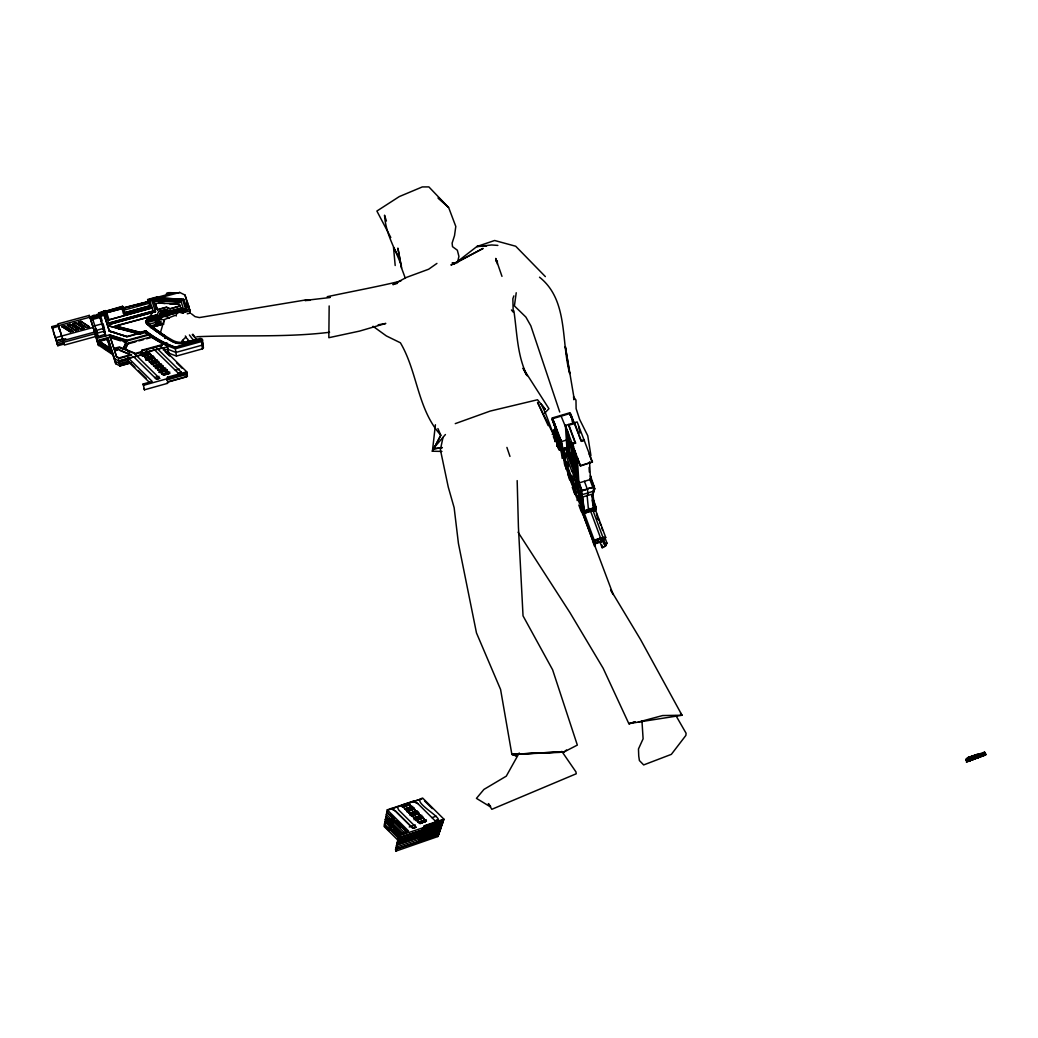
<?xml version="1.0" encoding="UTF-8"?>
<svg xmlns="http://www.w3.org/2000/svg" width="1038" height="1038" viewBox="0 0 1038 1038"><rect width="100%" height="100%" fill="white"/><g stroke="black" fill="none" stroke-linecap="round" stroke-linejoin="round"><path stroke-width="1.5" d="M555.109 441.721A13.247 2.751 73.4 0 0 555.148 440.916L555.135 426.021M329.163 305.951L328.838 337.7L359.472 331.122L385.799 323.441L378.156 324.816M565.827 467.074A92.33 18.736 73.5 0 0 561.454 441.565L552.385 417.782L552.748 420.234A67.626 13.805 73.3 0 1 558.003 435.013A14.13 2.958 73.4 0 1 560.001 442.292M574.17 398.774L565.347 346.64L569.719 373.563C560.87 341.515 568.603 300.319 539.526 277.198M98.973 313.865L123.068 307.222L124.988 313.359M201.087 339.815L200.256 339.698A75.06 67.898 1.1 0 1 186.204 343.033M201.125 340.153L200.256 339.698M560.728 445.549L556.835 443.693L556.679 432.288A3.607 0.753 73.4 0 1 556.589 431.561A7.461 1.57 73.4 0 1 556.576 430.433L556.874 430.485M573.962 423.504L569.706 412.67L569.875 414.694M435.415 424.763L432.418 451.219L441.929 451.426M555.148 440.916L555.81 436.232M103.8 311.789L122.562 306.275L123.068 307.222M391.144 808.55L395.465 811.067L412.865 828.298L395.478 811.015L391.144 808.55L387.265 809.835L384.047 826.378L397.658 839.924M385.37 824.016L385.565 823.004M386.473 818.372L386.681 817.334M387.446 813.468L387.641 812.482M201.087 339.932L175.396 347.419L173.164 346.601A99.401 89.956 2.7 0 1 148.551 333.198L145.709 330.811L140.26 332.303L115.205 325.971L140.312 332.562L145.761 331.07M516.223 292.755L514.407 305.912L525.877 317.07L530.846 325.854L559.729 412.021M443.005 437.426L440.384 449.649L448.247 487.004L454.138 507.686L458.433 543.484L476.468 632.908L500.588 689.491L511.864 754.328L516.275 755.885L511.864 754.328L537.334 753.069M435.194 820.824L438.373 819.748L435.169 820.876L417.821 803.581L413.293 801.193L391.131 808.602M402.264 805.89L402.497 804.878L422.284 798.663M402.51 806.176L419.871 823.432L402.51 806.176L408.777 803.996L426.151 821.24L408.777 803.996M977.537 755.171C968.532 756.715 970.439 760.919 978.12 756.611L977.537 755.171L969.168 758.194L969.674 759.453L978.12 756.611M969.674 759.453L972.048 758.544M387.265 809.835L408.544 831.01L399.215 834.137L395.504 849.72L395.958 851.095L437.815 836.537L438.918 833.722M457.421 262.705L458.926 256.412L457.33 250.197L452.516 246.668L452.114 243.126L454.514 235.652L455.799 226.466L448.598 207.379L438.088 197.882L448.494 207.418L428.876 186.905L422.297 186.931L399.293 196.584L376.885 211.051L390.794 237.494M395.958 851.095L399.695 835.577L399.215 834.137M413.28 801.258L417.821 803.581M413.033 807.927L411.23 809.03M412.852 828.363L416.056 827.234L412.865 828.298M148.175 300.423L157.984 297.958L183.856 299.398L157.958 297.776L148.175 300.423L150.082 306.547M160.695 331.784L164.251 319.574L175.137 315.37M437.815 836.537L438.179 835.499L419.144 841.909L419.495 840.728L438.581 834.293L440.112 830.231M438.581 834.293L438.944 833.255L419.806 839.69L420.169 838.483L439.359 832.035L441.28 826.845L427.656 831.425M439.723 830.971L420.468 837.445L420.831 836.226L440.151 829.738L440.514 828.661L421.156 835.175L421.519 833.942L440.942 827.416L442.512 823.225M440.942 827.416L441.319 826.326L421.83 832.865L422.207 831.62L441.76 825.054L443.719 819.722L424.01 826.326L423.232 828.181L442.954 821.564L442.577 822.68L422.907 829.284L422.531 830.543L442.136 823.964M423.232 828.181L424.166 825.781L443.914 819.164L422.661 798.079C410.737 800.895 439.113 815.57 438.347 819.812M420.053 839.599L437.426 834.215M421.389 835.11L425.515 834.189M422.077 832.813L426.216 831.905M555.667 429.408L553.085 430.757L555.641 429.992M576.946 482.527L575.701 476.26L566.761 452.996L565.256 453.45L564.075 456.941L574.014 483.812L576.064 486.121L577.582 485.667M571.185 443.888L573.767 451.699M571.523 443.784L571.821 446.132L571.25 444.601M438.373 835.279L443.914 819.164M573.703 451.426L572.146 447.456L573.443 452.166M572.029 449.649L573.703 456.863M574.52 462.533L572.029 454.644L573.599 453.139M572.639 453.749L572.314 456.577L573.56 456.577M574.403 462.066L572.003 456.486L572.574 460.742L573.819 460.742M571.73 457.278C573.391 458.783 572.626 459.665 574.559 464.271M572.911 459.808L571.99 461.443L573.56 459.951M513.875 295.869L512.85 298.788L513.213 312.101L511.449 309.973M574.325 470.694L565.606 448.001L564.348 451.777A151.691 30.206 73.7 0 1 564.568 453.385M580.476 465.997L565.399 425.398L577.141 421.921L592.439 461.962L580.476 465.997L577.323 457.511L578.88 482.644M579.489 493.193L580.359 495.567L578.932 499.343L577.426 499.81L578.854 496.021L576.427 487.951L574.222 485.447L575.727 484.98L577.945 487.484L576.427 487.951M579.113 495.347L579.464 490.987L575.48 480.218L576.998 479.751L580.982 490.52L580.618 494.879L579.113 495.347L575.48 480.218M590.298 478.349L593.528 487.043L581.578 490.676L582.266 494.646L579.619 501.614L580.943 501.185L582.539 497.059L591.738 494.257L593.451 507.465M581.176 498.915L582.539 509.022L583.875 508.607L582.526 498.5L581.176 498.915L579.97 502.081L581.306 501.678M581.708 500.614L582.526 498.5M589.869 478.479C600.872 494.581 583.823 482.722 588.235 492.829L587.145 495.658L588.481 509.892M592.244 495.282L593.749 491.48M591.582 481.502L590.427 475.689L594.826 488.768L594.021 490.805L592.516 491.259M591.984 496.605L594.203 491L593.528 487.043M586.859 510.631L587.547 512.227M582.292 513.849L594.086 510.229L595.046 507.88L581.903 511.903M593.139 499.161L596.084 507.089L595.332 508.957L596.097 508.711L595.462 506.998M595.059 511.267L596.097 508.711M422.531 830.543L423.296 828.7L429.109 826.754M421.83 832.865L422.764 830.504M421.156 835.175L422.116 832.645M420.468 837.445L421.441 834.941M419.806 839.69L420.559 837.887L426.229 835.979M419.144 841.909L420.247 838.925M568.305 474.145L568.642 473.354L567.877 473.588M601.417 540.824L602.131 539.176L598.485 539.656L597.122 542.796L601.417 540.824L600.301 537.801M604.778 539.526L605.699 537.399L595.604 510.216L592.841 510.151L583.901 513.551M605.336 545.858L606.296 543.691L603.792 543.704L601.781 538.268L602.806 537.71L604.946 537.71L606.971 543.134L605.634 546.118L602.053 547.649L600.055 542.251L603.338 540.448L605.336 545.858L602.053 547.649M115.257 326.23L157.244 314.786L158.58 311.582L166.288 309.48L169.791 311.089L183.051 307.754L181.222 302.097L158.295 300.657L152.417 302.253L158.347 300.929L181.222 302.097M158.762 316.331L160.099 313.126L166.093 311.491L169.609 313.087L185.568 308.74L169.648 313.359L166.132 311.75L160.137 313.385L158.762 316.331L148.265 319.172A3.374 3.062 -0.8 0 0 146.734 323.882L147.111 324.258A162.992 146.786 5.2 0 0 157.698 332.381M161.162 314.423L159.813 317.537L161.162 314.423L166.002 313.1L169.518 314.709L187.333 309.843L148.784 320.547A1.959 1.791 -0.8 0 0 148.136 323.532A161.046 145.048 5.2 0 0 164.017 335.222L164.419 335.482M123.172 349.079L126.221 341.93L110.223 337.026L114.063 349.105L119.5 347.6L123.172 349.079L126.221 341.93M142.063 350.844L162.149 345.291L162.045 344.655L141.934 350.195L141.129 352.466L135.511 354.023L125.04 349.235L127.985 343.202L152.625 336.429M125.17 349.884L127.985 343.202M186.113 374.601L186.905 372.966L167.663 378.351L166.858 379.986L186.113 374.601L186.451 376.872L167.248 382.244L167.442 383.372L144.451 389.808L144.023 388.523M186.451 376.872L187.242 375.25M167.442 383.372L168.247 381.737L187.411 376.379L186.749 371.825L161.733 347.341M166.858 379.986L167.468 377.209L186.749 371.825M118.553 359.836L118.981 361.12L142.115 354.724L142.894 352.92L167.637 346.796M373.031 326.282L386.344 335.923L400.409 342.8C417.678 372.045 417.263 408.972 440.8 435.233L432.418 451.219L440.8 435.233L437.906 428.551M141.129 352.466L141.934 350.195M519.221 752.965L506.285 776.152L483.929 789.425L476.442 798.365L490.027 806.617M144.697 354.957L145.839 352.998M161.526 314.812L161.552 316.058M161.422 315.189C162.213 313.152 165.561 317.446 162.421 314.475M554.707 438.347L556.044 436.245M145.58 321.482L156.102 308.429L153.157 299.619M434.624 447.054L433.002 448.974L442.37 447.625M445.419 434.533L433.002 448.974L442.032 447.586M544.626 413.189L548.933 408.7L523.022 368.179L526.279 374.757M184.271 342.41A7.72 7.058 -0.3 0 0 183.129 340.97A3.776 3.451 -0.1 0 0 182.429 340.464L185.88 337.013L185.348 335.962M517.171 480.607L518.416 526.941L523.035 615.858L552.605 669.77L577.336 745.089L564.413 751.746L511.864 754.354L559.469 752.394L564.4 751.733L566.489 750.007M186.775 310.18L182.935 313.022L179.107 312.282A4.321 3.931 0.5 0 0 176.317 314.644A3.841 3.49 0.5 0 0 176.226 316.032M966.43 760.789L969.648 760.659L977.744 757.571L969.583 760.711L972.152 759.219C966.235 764.435 963.562 756.611 971.425 757.013M965.885 759.427L968.363 757.455L969.648 760.659L977.744 757.571L969.583 760.711M456.357 262.783L483.111 248.419L450.907 265.014L454.942 263.535L476.883 246.525L494.633 240.492L515.704 246.24L545.365 276.614M436.92 263.418L428.668 269.218L406.52 277.38L392.87 284.633L397.424 283.348M972.697 756.936L968.454 757.455L969.012 759.05M968.311 757.558L976.667 754.911L968.311 757.558L972.788 756.871L968.376 757.506L975.201 755.106M976.758 755.573L976.732 754.639L978.237 754.315L979.314 757L978.315 757.636L977.018 754.444L968.078 757.649L968.104 758.596L965.898 759.751M985.373 753.912L985.309 754.911L979.068 757.169L978.587 756.689L980.313 756.663L979.716 754.444L978.017 755.275L978.237 754.315L976.732 754.639M965.963 759.375L984.712 752.706L985.283 754.12M978.068 754.691L979.223 753.977M966.508 760.737L985.607 753.938L984.673 752.265L984.608 753.16M979.223 756.261L978.652 754.834M985.231 754.509L984.271 752.407L983.998 753.186M985.01 754.898L985.205 754.081M985.062 755.08L986.1 754.509L966.365 762.009L985.088 755.184C983.7 753.51 986.334 755.625 985.464 753.873M420.156 823.601L426.501 820.993M417.263 810.834L417.561 812.118L415.771 813.169L414.46 808.81L407.026 811.288M413.098 807.681L411.308 808.732L409.984 804.372L402.549 806.837M969.505 760.763L972.269 759.141M596.084 507.089L581.28 511.63L578.828 505.013M593.451 511.423L595.604 510.216M573.067 444.718L572.094 445.328M573.651 446.366L571.769 448.169L573.43 452.659M584.29 513.317L582.629 513.291L592.711 540.564L602.948 537.386L605.699 537.399M603.104 541.239L593.957 544.146M603.792 543.704L606.971 543.134M151.833 358.642L153.507 357.189L151.717 358.058L150.406 353.802L143.153 355.813M572.574 458.03L573.871 457.317M574.131 461.482L572.833 462.195L574.715 468.242M574.715 463.13L572.846 464.894L574.494 469.358M147.668 354.555L149.433 353.595L148.94 351.674L141.272 353.88M149.329 353.102L147.552 353.971L147.072 352.271M426.216 819.709L418.418 822.511M412.8 806.396L404.989 809.173M161.915 316.162L163.809 315.552L161.694 316.045M187.437 341.736L188.293 340.127A7.98 7.292 -0.1 0 0 187.138 338.648A3.854 3.529 0.1 0 0 186.438 338.141L185.88 337.013M416.043 820.617L423.27 817.957L424.101 820.383L418.119 822.394M402.627 807.279L409.854 804.632L410.685 807.058L404.703 809.056M407.091 811.716L414.331 809.069L415.148 811.508L409.167 813.494M413.007 815.634L418.794 813.52L419.624 815.946L413.643 817.944M184.686 304.108L187.67 303.018L185.011 295.039L179.691 292.431C178.095 294.39 164.64 290.562 166.56 294.584M406.39 810.133L410.581 808.602M412.255 814.064L415.057 813.039M415.33 819.008L419.521 817.477M455.267 423.634L490.208 411.074L537.528 399.76L545.313 409.309L540.98 403.873L545.508 413.189L555.019 438.412M969.258 758.272L971.607 757.442M184.647 304.095L187.67 303.018L189.617 310.245M977.991 754.483L984.219 752.226L985.049 752.861M978.315 754.522L979.314 754.185M984.673 752.265L984.076 753.225M970.452 758.557L976.226 756.546M980.819 755.911L983.323 755.041M972.71 758.778L977.446 757.273L978.017 757.831M427.734 835.473L439.697 831.451M420.014 839.015L396.97 846.904L396.542 845.347M419.352 841.234L396.477 848.928L396.01 847.54M419.3 841.403L396.438 849.097L395.971 847.709M419.443 841.649L423.802 840.183M431.977 817.633L436.22 816.218M419.91 823.329L426.151 821.24L419.871 823.432M409.257 827.001L415.317 824.963M399.695 835.577L423.4 827.636M430.64 826.235L442.902 822.122M399.176 837.731L422.738 829.829M422.687 829.998L399.137 837.9L398.696 836.304M424.049 830.556L442.084 824.496M422.051 832.165L398.631 840.027L398.151 838.613M421.999 832.333L398.579 840.196L398.112 838.769M398.073 842.298L421.363 834.474M421.311 834.643L398.034 842.454L397.606 840.884M426.942 833.709L440.475 829.167M420.675 836.758L397.541 844.53L397.074 843.128M420.637 836.913L397.502 844.698L397.035 843.297M406.52 810.341L413.954 807.824M410.905 809.108L413.877 808.109M406.857 811.56L414.331 809.069M409.465 813.623L415.421 811.638M410.996 814.739L418.418 812.261L420.247 817.62L422.038 816.556L421.739 815.271L413.941 818.061M409.828 815.154L418.21 812.365M411.489 815.725L418.924 813.247M411.333 816.011L418.794 813.52M413.98 819.683L422.894 816.698M415.966 820.176L423.4 817.697L424.711 822.057M415.81 820.461L423.27 817.957M388.121 810.003L420.805 799.143M407.999 803.879L402.056 805.864L407.83 803.983M402.381 807.123L409.854 804.632M169.804 372.136L161.863 374.225M161.448 363.949L153.793 366.154M165.626 368.036L157.971 370.255M153.105 355.762L145.437 357.967M157.27 359.849L149.615 362.054M972.814 758.596L977.277 757.182M159.93 372.616L166.975 370.41L167.702 372.603L161.967 374.108M147.409 360.329L154.454 358.136L155.168 360.316L149.329 361.938M151.574 364.429L158.619 362.223L159.346 364.416L153.507 366.038M155.752 368.529L162.797 366.31L163.511 368.503L157.685 370.138M968.376 757.506L976.667 754.911L975.097 755.171M143.231 356.242L150.276 354.049L150.99 356.229L145.164 357.851M594.748 540.811L596.318 540.331L594.969 543.471L593.853 540.461M404.794 808.887L410.685 807.058M409.257 813.325L415.148 811.508M413.734 817.775L419.624 815.946M418.21 822.213L424.101 820.383M597.006 518.65L598.199 518.286L599.069 520.622M591.712 495.697L593.048 495.295L594.359 505.402L593.022 505.804L592.27 500.031M577.167 500.511L578.659 500.057L577.024 495.632M581.656 512.123L593.451 508.503L594.086 510.229M571.614 483.059L573.106 482.605M578.893 482.981L589.96 479.621L592.919 487.601M576.466 497.371L573.651 484.798L575.156 484.344M577.089 491.272L578.607 490.805M579.464 490.987L580.982 490.52M592.919 486.887L594.424 486.433M577.816 491.856L579.334 491.389M583.239 490.559L586.003 489.715M579.879 493.322L581.384 492.855M593.308 489.222L594.826 488.768M582.266 494.646L594.203 491M578.854 496.021L580.359 495.567M413.721 814.324L418.003 813.026L415.434 813.338M566.073 469.15L566.476 469.033A92.33 18.749 73.5 0 0 563.349 448.818L567.371 447.08M580.644 465.517L592.439 461.962M565.256 453.45L571.769 471.044L573.287 470.59M571.769 471.044L572.353 471.784L573.871 471.33M567.773 473.756L569.603 479.725M576.064 486.121L574.183 476.714L575.701 476.26M578.374 433.988L570.705 413.838L570.16 414.694M576.194 477.233L574.831 450.648M577.167 478.557L575.908 453.541L576.583 464.44M573.171 462.092L572.275 460.651L574.78 466.685M410.879 815.154L418.003 813.026M415.356 819.605L418.197 818.748M564.529 464.427A91.085 18.45 73.5 0 0 560.987 443.823L552.229 419.274L561.156 441.591L556.757 440.644L560.65 442.525M561.454 441.565L567.228 439.84M562.194 458.459A148.525 29.414 73.7 0 0 560.248 445.315L560.844 445.133A15.388 3.218 73.4 0 0 560.559 443.511M572.055 443.33L575 442.448L575.597 443.109L572.652 443.992M583.81 439.814L580.878 440.696L581.475 441.345L584.42 440.475M563.323 448.688L567.449 447.456M575 442.448L568.331 424.529L568.928 425.165L574.805 423.426L581.475 441.345M568.772 457.187L567.306 430.394L569.071 457.096M553.786 422.142A68.56 14 73.3 0 0 552.904 419.832L552.151 419.209L552.307 420.014A68.56 13.987 73.3 0 1 557.614 434.948L558.21 434.766A15.388 3.218 73.4 0 1 559.041 437.374M553.345 436.479L555.927 435.701L552.164 434.26M569.823 460.042L568.383 433.274M552.294 417.938L569.564 412.839M552.93 418.574L570.225 413.461M573.923 423.063A68.43 14.532 73.3 0 0 570.77 414.551L570.173 414.733A68.43 14.506 73.3 0 1 571.056 417.029M151.353 363.598L155.622 362.392L151.47 363.443M155.518 367.699L159.8 366.479M159.696 371.786L163.965 370.579M143.01 355.424L149.809 354.062L147.331 354.425M147.188 359.511L153.974 358.149L151.496 358.499M155.415 367.582L162.655 365.493M155.674 368.101L162.927 366.077L164.238 370.332L165.911 369.139M155.505 368.334L162.797 366.31M159.58 371.604L166.833 369.58M159.593 371.682L166.638 369.71M159.852 372.188L167.105 370.177L168.416 374.42M159.683 372.434L166.975 370.41M175.344 370.268L179.483 369.113M146.942 351.259L169.518 373.213L163.472 375.133L169.713 373.382M154.584 377.611L159.035 376.366M156.504 379.272L159.593 378.286L156.504 379.272L133.837 356.929M178.289 373.187L181.378 372.214L178.289 373.187L152.249 347.587M144.451 389.808L143.114 384.008L152.236 381.465L128.323 357.993M166.664 378.844L143.542 385.306L143.114 384.008M140.986 353.75L162.213 347.769L160.021 345.628M98.467 345.07L112.87 354.724L107.796 337.687L114.595 358.759L118.929 360.939L142.076 354.542M141.44 355.632L150.147 353.231M128.167 359.641L119.072 362.158L119.5 363.443L115.166 361.263L112.428 352.777L97.987 343.098L96.975 339.971M147.214 354.568L150.043 353.789M142.985 356.06L150.276 354.049M163.277 349.936L168.052 349.326L175.902 352.427L201.969 345.2A1.648 1.505 0.7 0 0 202.838 343.215A2.245 2.05 0.7 0 0 201.8 342.306M145.709 330.811L148.512 332.939A99.44 89.969 2.7 0 0 173.125 346.342L175.357 347.159L200.97 340.075M120.356 363.508L126.454 361.821M105.928 314.735L104.721 314.138L105.928 314.735L109.6 326.127L140.169 334.119L145.437 332.484A100.777 91.188 2.7 0 0 175.331 348.768L201.515 341.515A1.661 1.518 0.8 0 0 202.384 339.53A2.258 2.063 0.8 0 0 199.906 338.466A74.048 66.977 1.1 0 1 183.129 342.138A15.207 13.857 0.3 0 1 172.593 340.256A161.435 145.385 5.2 0 1 148.097 323.363A1.959 1.791 -0.8 0 1 149.109 320.288L159.787 317.369M166.249 352.453L168.467 351.83M130.749 362.781L120.006 365.752L119.591 364.468L128.66 361.951L127.674 357.319M111.87 351.778L115.737 363.754L120.045 365.934L130.788 362.95M154.312 357.319L145.605 359.719L154.13 357.448M146.008 359.836L148.862 359.044M147.331 359.901L154.584 357.902L155.895 362.145L157.568 360.964M147.162 360.147L154.454 358.136M168.506 352.907A99.933 90.54 2.6 0 0 176.46 356.06L202.423 348.859A1.648 1.505 0.7 0 0 203.279 346.874L202.384 339.53M151.25 363.495L158.477 361.406M151.496 364.001L158.749 361.99L160.06 366.232L161.733 365.052M152.794 363.845L158.619 362.223M161.539 323.078A6.5 5.917 -0.5 0 0 159.644 323.324L163.991 323.908L151.483 327.333M90.981 320.431L90.682 319.509L96.729 338.388L109.522 334.885L127.038 340.256L148.59 334.34M109.522 334.885L127.168 340.905L150.238 334.573M128.128 343.85L135.822 341.736M138.897 340.879L143.516 339.621M146.592 338.777L152.742 337.078M114.063 349.105L113.908 348.457L119.357 346.964L123.029 348.431M114.569 350.507L118.566 349.404L131.528 355.113L119.24 358.512L116.684 357.228L114.569 350.507L116.684 357.228M114.725 351.155L118.566 349.404M116.528 356.579L119.098 357.876L131.385 354.477M125.04 349.235L135.381 353.374L141.012 351.817M115.205 325.971L157.244 314.786M158.58 311.582L166.327 309.752L169.843 311.361L182.182 307.715M63.162 340.62L94.627 332.043L89.268 315.396L57.856 323.908L63.162 340.62L62.656 339.089L57.635 340.464M104.708 329.604L103.826 329.837L105.578 335.508M185.737 307.533L188.838 306.69L188.254 304.938L185.153 305.782M161.188 314.605L166.028 313.281L169.518 314.709M165.678 313.541L163.861 314.047L164.471 315.902C176.421 316.149 158.113 310.868 168.377 314.774M200.217 339.452A75.086 67.911 1.1 0 1 183.272 343.15A16.556 15.09 0.3 0 1 171.828 341.087A163.044 146.825 5.2 0 1 147.059 323.999L146.682 323.622A3.374 3.062 -0.8 0 1 148.226 318.913L158.71 316.058M165.263 314.242L164.549 313.956M62.786 339.53L63.565 342.306L94.899 333.769L94.211 330.966M96.352 333.367L105.046 330.992M164.718 315.435L165.833 315.007L164.795 315.682M118.319 329.02L121.264 328.203M57.843 345.745L57.44 344.447L63.694 342.748L63.123 341.1L56.882 342.8L57.843 345.745L64.084 344.045M146.345 322.779L158.97 319.328L158.139 316.551M182.312 312.957L190.045 310.842L188.254 304.938M105.344 334.249L96.287 337.116L97.676 342.8M155.752 321.78L159.216 320.833M148.252 324.479L155.856 322.403M187.242 313.813L190.33 312.97L189.461 309.103M95.353 335.598L98.61 345.641L97.364 340.542L112.493 336.403M159.683 323.558L150.16 326.166L151.717 327.281M107.835 337.882L111.624 336.844M107.965 338.258L97.507 341.126L111.974 350.831M151.431 326.217L160.021 323.869M99.233 340.827L107.212 338.648L110.443 348.833L99.376 341.411L110.313 348.262M99.376 341.411L107.355 339.231L110.443 348.833M150.432 327.632L161.02 324.725M107.109 340.607L108.419 340.243M89.268 315.396L90.098 318.16L103.099 314.774L104.306 315.357L109.379 331.096L126.857 336.507L140.312 332.822M138.884 333.574L126.934 336.844L109.379 331.096L126.857 336.507M99.155 315.331L98.597 312.983L105.668 310.583L103.489 311.504M99.933 312.84L122.692 306.677M149.135 299.515L173.904 292.807M52.302 327.917L51.9 326.62L58.167 324.92M123.107 307.404L93.005 315.941A4.061 3.672 -2.6 0 0 90.955 318.004M157.374 296.855L158.048 298.295L157.374 296.855L147.604 299.502L148.265 300.955L151.937 299.956M157.841 298.36L179.691 292.431M89.956 317.174L58.465 325.698L61.735 336.001M104.436 313.242C92.058 318.121 105.007 310.92 104.76 314.319M148.447 301.798L123.133 308.117L123.924 310.115L149.018 303.317L148.447 301.798L106.758 312.685L121.952 308.558L123.782 314.28L151.639 306.431L125.338 313.852M164.289 299.437L158.113 299.048L149.848 301.007L158.061 298.775L182.779 300.332L185.607 309M58.647 326.308L52.367 328.021L57.362 344.331M138.729 304.601L143.426 303.33M94.769 317.394L94.692 317.044A2.53 2.284 -2.6 0 0 92.966 319.899L93.057 320.236A2.53 2.284 -2.6 0 1 94.769 317.394L104.306 315.357M61.943 326.516L64.667 325.776L73.14 331.135L70.415 331.875L61.943 326.516L70.415 331.875M75.995 330.927L67.379 325.037L70.091 324.31L78.564 329.669L70.091 324.31M75.515 322.831L72.803 323.571L81.405 329.461L84.117 328.722L75.515 322.831L83.974 328.19L81.275 328.929M80.938 321.365L78.226 322.104L86.686 327.45L89.528 327.242L80.938 321.365L89.398 326.723M62.098 327.048L64.81 326.308L73.283 331.667M67.522 325.569L70.234 324.842M75.657 323.363L72.945 324.103L81.405 329.461M81.068 321.897L78.369 322.636L85.609 327.217M92.226 319.548L100.958 317.174L102.204 321.014M155.466 303.745L158.567 302.901L179.379 304.212L179.976 306.002L170.063 308.974L166.56 307.365L157.426 309.856L155.466 303.745L157.452 309.908M123.392 313.061L149.952 305.847L124.845 312.672M138.352 309.726L147.149 307.339M152.119 307.884L109.055 319.86L152.119 307.884L153.131 311.089L110.015 322.818L153.131 311.089M78.564 329.669L75.852 330.395L67.379 325.037M94.289 325.958L103.022 323.584L104.384 328.19L95.665 330.577M157.387 309.584L166.508 307.105L170.024 308.701L179.976 306.002M55.442 337.726L93.251 327.424M110.43 324.128L155.479 311.582L110.43 324.128L109.95 322.559M93.952 329.863L95.95 329.318M56.376 340.801L65.77 338.712M148.784 320.547L158.71 317.849M103.463 311.348L105.707 310.738M518.079 532.222L569.914 612.576L603.169 668.29L628.859 723.694L638.253 722.098L662.672 715.545L682.018 715.247L640.576 639.59L610.629 589.792L613.147 594.463L579.931 506.181M153.611 365.908L159.346 364.416M157.789 370.008L163.511 368.503M141.103 353.634L146.825 352.142M145.268 357.721L150.99 356.229M149.446 361.821L155.168 360.316M160.319 371.98L164.951 370.8L158.762 372.305M182.87 313.009L183.207 310.972M94.121 315.254L92.914 315.591A4.061 3.685 -2.6 0 0 90.643 319.354L90.773 319.899M187.631 341.684L188.851 341.489A74.035 66.964 1.1 0 0 195.832 339.893A3.296 3.01 0.6 0 1 192.277 338.803L189.435 334.976M410.944 809.004L413.539 808.589L407.83 810.315L413.539 808.589L410.97 808.9M638.253 722.098L682.018 715.247L680.513 713.119M400.811 281.064C376.483 286.968 351.752 291.444 327.23 296.712L330.305 296.738M966.235 760.595L969.362 760.854M330.019 297.53L305.029 300.436M329.578 332.264C285.541 337.713 240.933 334.781 196.818 336.74M486.563 246.006L476.883 246.525L491.662 244.968L497.851 245.409M305.003 300.527L310.349 300.267L305.081 300.047L199.348 317.576L195.053 316.629L191.433 313.813M542.108 752.822L564.4 751.733M600.055 542.251L600.833 542.251M571.497 443.953L572.755 443.966M168.922 299.723L181.274 300.501M165.016 303.563L158.567 302.901M169.817 303.875L179.418 304.471L180.002 306.262M454.942 263.535L452.153 262.912L454.592 263.587M558.444 448.559L561.026 449.169M109.379 331.096L116.425 333.003M110.365 337.674L120.538 340.801M123.444 341.684L126.351 342.579M558.392 447.534L560.948 448.507L558.34 447.17M558.327 447.054L560.883 448.04C556.238 446.509 555.486 443.875 560.754 446.729L556.848 444.783L560.728 446.34M556.978 446.081L560.831 447.586M559.508 443.057L556.952 442.058L559.547 443.304M559.443 442.59L556.874 441.578L559.469 442.824M120.136 350.61L131.528 355.113M559.378 442.123L556.809 441.098L559.404 442.344M559.339 438.075L556.783 437.05L559.378 438.321M559.274 437.595L556.718 436.557L559.3 437.828M558.379 447.313L559.495 450.284L556.835 444.472L560.715 445.977M559.21 437.141L556.64 436.09L559.235 437.361M560.715 445.626L556.822 444.03L560.715 445.886M559.158 436.687L556.589 435.636L559.184 436.907M556.835 443.693L560.741 445.315M559.132 436.271L556.55 435.194L559.145 436.466M560.87 444.498L556.926 442.837L560.767 444.952M559.106 435.869L556.524 434.779L559.106 436.064M560.767 445.03L556.848 443.382L560.741 445.237M559.391 438.957L556.757 437.841L560.65 439.736M168.48 352.738L166.897 342.981M167.884 345.991L167.339 345.758A100.764 91.175 2.7 0 1 145.463 332.666L145.437 332.484M560.598 440.06L556.679 438.386L560.546 440.929L556.666 439.411L560.559 441.293L556.679 439.801L560.572 441.682M560.637 439.801L556.718 438.101L560.598 439.995M558.457 448.87L562.349 450.687M558.418 447.65L561.013 448.87M556.887 445.198L560.767 447.041M560.818 447.469L556.926 445.626L560.779 447.144A147.098 29.168 73.7 0 0 560.429 444.549A14.13 2.958 73.4 0 0 560.299 443.823M556.835 444.394L560.728 446.249M183.687 343.111A7.707 7.045 -0.3 0 0 183.389 342.812A3.776 3.451 -0.1 0 0 182.701 342.319L182.143 341.217M104.137 348.392L111.351 352.751M156.985 331.239L157.815 331.81M156.868 330.59L153.339 327.969M161.733 316.227L161.331 315.228M165.029 351.506L169.622 355.995M176.499 362.729L182.234 368.347M155.35 346.731L181.391 372.331M146.903 351.026L169.518 373.213M140.805 352.712L163.472 375.133M134.693 353.854L159.618 378.403M127.038 350.273L129.309 352.492M129.179 361.574L134.901 367.193M138.339 370.566L146.345 378.442M128.18 361.522L149.693 382.646M424.516 800.869L432.34 808.628M416.043 827.286L398.67 809.951L397.126 806.565M389.964 814.311L394.466 818.8M396.711 821.032L405.715 829.985M386.824 812.131L406.87 832.087M386.785 812.313L406.818 832.255M391.702 818.982L400.655 827.883M386.344 814.583L405.118 833.475M388.978 819.151L393.428 823.575M385.877 816.997L403.471 834.513M385.838 817.165L402.329 833.592M398.436 831.425L400.642 833.631M385.409 819.384L399.63 833.54M385.383 819.553L400.681 834.786M386.927 822.784L391.313 827.156M393.506 829.349L398.994 834.812M384.955 821.746L398.683 835.616M388.64 827.286L399.552 838.146M384.501 824.068L399.28 839.002M384.916 826.326L389.25 830.647M192.238 334.664L196.61 339.283A3.257 2.984 0.8 0 0 197.324 339.906M573.495 469.734L574.494 470.24L582.02 490.546M490.624 806.474L488.34 803.594L491.817 809.303L576.233 773.777L575.934 771.87L561.817 751.356M192.821 334.197L196.61 339.283M675.933 715.597L686.092 733.269L685.871 735.423L671.352 754.354L643.677 764.928L639.395 760.543L638.733 755.988L638.474 748.956L643.106 738.809L641.951 720.826M401.459 265.975C395.53 249.107 385.63 234.043 384.54 215.203L386.421 221.042M405.365 278.34L401.576 268.102L399.993 259.383L393.506 247.355L395.193 265.52M553.397 434.351L537.541 402.368L548.181 425.593M553.514 437.206L555.512 441.565M98.597 312.983L99.103 314.267L96.806 314.527M571.588 444.056L573.703 449.246M573.703 456.37L572.418 451.673L573.443 454.307M572.405 456.681L574.494 461.845M572.665 460.859L574.767 466.01M572.937 465.011L574.157 468.008M984.478 753.095L984.997 754.354M971.464 757.338L972.022 758.687M966.157 759.569L966.495 760.413M527.174 375.756C517.08 355.476 517.093 332.432 513.875 310.803M573.43 447.196L571.873 443.226L573.378 447.287M572.678 455.864L574.754 461.144M572.95 460.055L574.494 463.999M573.223 464.207L574.767 468.151M99.376 315.643L104.591 332.458M103.45 329.448L104.163 331.239M94.808 333.574L95.717 336.507L64.408 345.057L63.565 342.306M589.091 453.982L591.725 461.028M578.75 426.981L580.008 433.015M575.921 461.119L576.83 463.532M578.893 435.389L580.385 439.372M573.443 422.985L570.018 413.941L570.77 414.551M568.928 425.165L575.597 443.109M593.386 500.939L594.774 504.65M566.385 428.928L560.935 415.654M567.008 430.485L568.071 433.365M574.52 450.739L575.597 453.632M573.716 449.934L570.589 441.656L572.197 466.659M593.113 502.535L594.787 507.063M572.146 447.456L573.651 451.517M584.42 481.308L587.391 489.287M596.461 513.615L597.745 518.974M599.938 522.957L600.807 525.293M601.664 527.628L602.533 529.977M572.366 451.426L573.482 454.41M572.639 455.63L574.689 461.261M592.841 510.151L602.948 537.386M602.806 537.71L604.83 543.134M572.055 457.187L572.626 458.718M589.597 508.425L600.781 538.579M581.851 490.974L567.669 452.698L567.877 455.812M601.832 544.95L602.831 547.649M597.564 539.306L598.679 542.316M572.353 471.784L574.183 476.714M566.891 461.988L568.539 466.451M571.847 475.404L573.508 479.867M582.85 505.843L583.875 508.607M582.629 505.74L584.303 510.268L582.539 497.059M579.191 499.187L580.047 501.484M563.725 457.966L573.651 484.798M583.667 511.604L594.372 540.564M553.28 430.121L556.083 437.686M578.607 498.889L582.967 510.683M572.665 483.838L575.389 491.208M568.642 473.354L572.976 485.057L574.948 494.516L572.249 487.211M572.989 485.784L579.632 503.754M565.256 465.88L571.056 481.58M568.409 475.054L572.197 485.291L572.976 485.057L574.053 491.415M501.977 276.368L495.775 258.41L496.021 261.446M59.659 329.604L59.192 328.242L59.387 328.929M59.451 329.422L59.854 330.577M62.604 339.361L63.071 340.736M506.907 447.417L509.956 456.409M51.9 326.62L52.86 329.565M53.379 331.615L54.664 335.793M189.422 310.258L190.33 312.97M183.856 299.398L187.359 310.025M165.665 314.488L164.536 314.903M165.405 338.479L164.302 335.131L164.99 338.245M166.482 342.787L168.623 352.803M152.417 302.253L155.531 311.854M149.848 301.007L151.691 306.703M155.389 321.261L155.96 323.013L159.424 322.065L158.918 320.677M147.733 299.891L147.993 301.656M148.032 301.565L122.912 307.949L122.562 306.275M161.111 341.813L162.149 345.291M153.403 356.877L153.585 357.682M149.238 352.79L149.433 353.595M141.7 353.439L142.115 354.724L142.894 352.92M106.758 312.685L109.055 319.86M104.111 314.864L109.457 331.433M110.223 337.026L113.908 348.457M98.973 313.748L99.311 314.825M99.674 316.058L105.5 334.898M104.137 330.512L105.876 335.884M102.658 327.1L105.072 334.586M92.966 319.899L98.273 336.572M97.092 334.457L98.039 337.402M62.241 338.297L63.162 341.255M55.092 336.61L56.558 341.32M554.798 424.568L554.5 423.699A67.626 13.818 73.3 0 1 554.954 424.918M96.729 338.388L97.364 340.542M95.626 328.229L96.858 333.224M114.595 358.759L115.737 363.754M109.6 326.127L140.169 334.119M118.929 360.939L120.045 365.934M574.222 485.447L577.426 499.81M561.156 441.591L561.584 443.641A91.072 18.476 73.5 0 1 565.386 466.347M127.038 340.256L127.168 340.905M576.998 479.751L578.166 485.576M573.106 466.334L573.443 468.112M399.993 259.383L397.878 248.095L401.576 268.102M152.288 327.152L152.404 327.813M155.492 320.288L156.219 324.505M158.684 317.667L159.956 325.205M167.468 377.209L167.663 378.351M164.289 347.717L164.718 350.247M590.933 455.617L587.755 435.752L579.632 419.443L576.116 408.661L575.973 400.123L573.521 396.801L573.884 399.734M171.828 341.087L171.867 341.346A16.556 15.09 0.3 0 0 176.434 343.124M175.331 348.768L176.46 356.06M183.129 340.97L183.389 342.812M183.272 343.15L183.311 343.409A75.06 67.898 1.1 0 0 184.751 343.228M182.429 340.464L182.701 342.319M185.011 295.039L188.034 306.106M189.876 312.217L190.032 313.359M188.734 307.209L188.968 308.909M563.647 458.212L563.738 458.887M201.515 341.515L202.423 348.859M568.59 436.414L569.304 447.404M569.615 452.114L570.031 458.381M566.982 437.867L567.293 442.694M565.399 425.398L567.41 455.617M574.183 470.707L573.261 447.144L573.456 450.258M571.263 443.044L572.872 468.047M576.881 469.111L577.362 476.896M575.026 453.762L576.492 477.143M574.053 459.626L574.546 467.411M589.532 461.832L590.583 480.685M589.091 467.385L589.35 472.121M497.319 260.953L497.345 264.067M555.395 426.138A67.626 13.818 73.3 0 1 555.836 427.371M556.277 428.603A67.626 13.818 73.3 0 1 556.705 429.849M561.273 449.869A147.098 29.168 73.7 0 1 562.012 455.046M554.24 423.374A68.56 14 73.3 0 1 554.694 424.607M555.148 425.852A68.56 14 73.3 0 1 556.044 428.37M556.485 429.641A68.56 14 73.3 0 1 557.782 433.482M559.3 438.27A15.388 3.218 73.4 0 1 560.196 441.812M561.688 450.505A148.525 29.453 73.7 0 1 562.077 453.139M557.614 434.948A15.388 3.218 73.4 0 1 560.248 445.302M572.262 421.13A67.496 14.311 73.3 0 1 572.704 422.362M572.431 420.727A68.43 14.506 73.3 0 1 572.872 421.986M164.562 320.353A6.526 5.943 -0.4 0 0 159.009 319.561L162.81 316.72A6.539 5.956 -0.2 0 1 169.376 318.329M159.32 321.456A6.513 5.93 -0.4 0 1 161.227 321.196M163.745 321.676A6.513 5.93 -0.4 0 1 164.315 321.923M183.311 343.409A16.556 15.09 0.3 0 1 177.407 343.319M171.867 341.346A162.992 146.786 5.2 0 1 158.606 333.016M202.851 346.355A2.232 2.05 0.7 0 1 203.279 346.874M979.703 756.741L977.679 758.064L979.703 756.741M634.958 721.929L628.872 723.72L634.945 721.903M96.793 331.771L94.873 332.64L96.793 331.771M160.773 366.712L156.141 367.893L160.773 366.699M595.371 546.312L594.592 546.325L592.581 540.876L593.36 540.876L595.371 546.312"/></g></svg>
